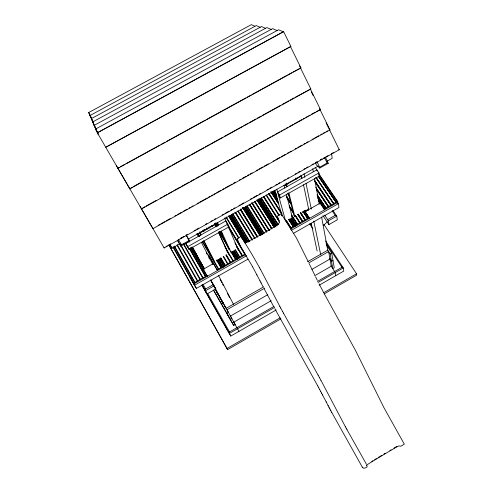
<?xml version="1.0" encoding="UTF-8"?>
<svg xmlns="http://www.w3.org/2000/svg" width="493" height="493" viewBox="0 0 493 493"><rect width="100%" height="100%" fill="white"/><g stroke="black" fill="none" stroke-linecap="round" stroke-linejoin="round"><path stroke-width="0.74" d="M194.729 283.432L194.495 285.268L196.399 288.411L247.936 259.164M202.993 284.282L205.655 288.966L205.415 290.784L207.202 293.846L215.811 288.953L210.702 279.901M207.584 293.335L229.522 331.962L229.3 333.496L230.81 336.06L276.111 309.992M186.206 235.118L189.232 240.461L181.498 244.805L180.808 246.136L177.381 240.146M174.497 246.025L195.031 282.409L193.663 282.97L193.367 283.352L193.755 283.986L245.52 254.641M220.5 258.049L224.777 265.333L223.594 266.214L223.921 266.886L219.274 258.948M234.101 251.381L238.446 258.652L238.458 257.574L241.989 255.571L236.467 246.377M291.48 218.91L296.04 225.997L295.855 225.252L297.433 224.149L291.609 215.121M318.151 200.238L324.554 209.833L324.419 209.063L325.62 208.169L317.104 195.438M323.229 225.763L327.364 221.696M362.688 467.142C362.497 470.032 369.923 466.335 366.342 465.503M366.509 465.25L368.363 463.962A153.107 17.286 -30.5 0 1 396.347 447.163L398.966 445.888L400.858 446.251L404.315 444.144L384.022 407.822L355.225 349.913L324.345 293.92M379.924 456.469L381.804 455.341M168.939 245.101L226.965 348.502L280.123 317.843M323.316 292.934L356.538 273.775L323.876 224.364M226.965 348.502L227.643 349.58L280.862 318.885M324.098 293.939L356.692 275.137L356.538 273.775M233.774 322.169L271.175 300.699M314.589 275.778L331.284 266.189L328.621 251.572L308.686 262.979M213.518 290.204L233.7 325.472L235.186 324.622L226.953 309.746L264.827 288.072M229.522 331.962L274.194 306.282M317.424 281.423L341.963 267.317L343.301 267.939L343.763 271.058L319.217 285.182M274.767 307.349L229.3 333.496L202.081 285.509M317.973 282.501L343.301 267.939L325.614 240.966M226.133 308.316L263.564 286.914M307.675 261.678L327.728 250.21M331.709 253.131L334.254 267.705L332.806 268.537L330.205 253.994L331.709 253.131L326.668 245.422M230.434 316.087L267.847 294.641M311.94 269.369L329.977 259.035M333.009 260.569L331.53 261.419L329.441 258.209M293.44 233.331L338.95 207.498L338.42 203.646L337.582 202.407M205.655 288.966L213.383 284.572M324.684 215.133L327.672 219.619L335.185 215.355L336.75 216.119L337.286 219.829L328.923 224.586L322.958 215.607M214.104 285.841L205.415 290.784L202.007 284.781M328.923 224.586L328.307 220.919L336.75 216.119L332.898 210.394M216.797 261.105L221.474 258.461M302.123 212.828L308.673 209.124L303.503 184.764M202.783 269.579L213.469 263.533M218.812 260.507L221.486 258.998M232.838 252.57L234.175 251.812M290.95 219.687L292.287 218.929M304.982 211.75L320.345 203.054M202.611 277.898L195.031 282.409M190.982 247.585L207.405 276.246L207.048 275.599L206.567 275.655L205.384 276.536L189.632 248.996M217.068 269.702L208.471 254.912L217.493 270.528L217.068 269.702L221.357 267.483L217 260.002M221.277 267.317L222.626 266.768L222.953 267.434L218.682 260.138M225.825 255.041L230.2 262.473L236.714 258.566L237.176 258.517L237.478 259.201L233.14 251.923M286.045 220.907L290.642 228.21L293.224 226.534L288.664 219.428M288.713 219.613L293.273 226.718L294.469 225.825L294.9 225.794L295.091 226.534M297.433 224.149L300.101 222.848L295.473 215.577M300.058 222.657L302.301 221.388L297.704 214.313M297.754 214.498L302.345 221.573L302.727 221.357L304.927 219.903L300.323 212.834M300.366 213.025L304.97 220.088L305.352 219.872L307.546 218.411L302.93 211.355M309.37 218.442L309.21 217.684L308.784 217.709L307.589 218.602L302.979 211.546M317.948 196.843L325.651 208.366L328.227 206.69L316.216 188.782M316.253 188.979L328.258 206.887L330.834 205.211L314.928 181.572M314.965 181.775L330.865 205.408L333.847 203.72L316.149 177.363M333.823 203.523L336.047 202.259L318.342 176.124M205.384 276.536L202.703 278.058L183.556 244.473M220.581 258.221L224.857 265.499L230.2 262.473M236.936 247.209L242.063 255.744L245.113 254.018L228.025 225.634M318.811 176.969L336.072 202.457L337.274 201.563L337.68 201.545L337.791 202.327L290.408 229.19M246.71 255.657L194.495 285.268L172.969 247.116M291.56 230.219L338.42 203.646L336.848 202.863M165.999 246.482L167.343 245.73M168.68 244.978L170.689 243.85M180.062 238.594L184.08 236.344M186.089 235.216L187.432 234.465M194.125 230.706L195.468 229.96M196.806 229.208L198.815 228.08M205.513 224.321L206.85 223.576M210.868 221.32L212.206 220.568M214.215 219.44L215.558 218.689M222.251 214.936L223.594 214.184M224.931 213.432L228.949 211.183M230.958 210.055L232.295 209.303M233.639 208.551L234.976 207.799M238.994 205.55L240.331 204.798M241.675 204.047L243.684 202.919M250.376 199.166L251.72 198.414M253.057 197.662L257.075 195.407M259.084 194.279L260.421 193.533M267.12 189.774L268.457 189.022M269.8 188.271L271.809 187.149M275.827 184.893L277.165 184.142M278.502 183.39L279.845 182.638M283.863 180.389L285.2 179.637M287.209 178.509L288.547 177.757M295.245 174.004L296.583 173.253M297.926 172.501L299.935 171.373M303.953 169.124L305.29 168.372M306.628 167.62L307.971 166.868M311.989 164.613L313.326 163.861M315.335 162.739L316.672 161.987M320.69 159.732L322.034 158.98M323.371 158.228L324.708 157.477M326.052 156.731L328.061 155.603M332.079 153.348L333.416 152.596M140.08 206.425L164.151 247.967L339.295 149.736L329.041 128.876M169.949 244.836L172.014 248.232L180.056 243.715M188.098 239.204L318.121 166.209M326.834 161.322L332.196 158.308L331.53 153.465M200.861 235.179L199.813 233.127L214.923 224.642L216.014 226.472M286.673 186.915L286.113 184.678L300.921 176.365L302.092 178.121M328.307 163.282L319.772 168.076L319.63 167.232L327.112 163.029L328.307 163.282L325.337 157.051M189.232 240.461L189.626 241.182L180.808 246.136L177.591 240.455M187.18 246.112L185.707 243.493L225.893 220.919L227.821 224.118L228.992 226.86L189.029 249.347L185.658 243.45M185.707 243.493L187.568 246.746L227.821 224.118M318.94 172.889L319.47 175.958L280.344 197.97L279.543 195.037L318.94 172.889L315.163 167.324M158.167 225.326L159.51 224.58M160.854 223.828L164.884 221.579M166.227 220.833L170.258 218.584M174.966 215.959L176.309 215.207M177.653 214.461L181.683 212.212M183.026 211.46L187.057 209.211M189.072 208.089L190.415 207.337M191.759 206.592L193.102 205.84M197.132 203.591L198.476 202.845M199.819 202.093L207.208 197.97M208.551 197.225L209.895 196.473M211.238 195.721L212.582 194.975M213.925 194.224L215.268 193.472M216.612 192.726L220.648 190.477M222.663 189.349L224.007 188.603M225.35 187.851L229.381 185.602M230.724 184.857L232.067 184.105M233.411 183.353L235.426 182.231M239.456 179.982L240.8 179.236M242.143 178.484L246.173 176.235M247.517 175.483L248.86 174.738M250.204 173.986L252.219 172.864M256.249 170.615L257.592 169.863M258.936 169.117L262.972 166.868M264.316 166.116L268.346 163.867M273.048 161.248L274.391 160.496M275.735 159.744L279.765 157.495M281.109 156.749L285.139 154.5M287.154 153.378L288.497 152.627M289.841 151.875L291.184 151.129M295.215 148.88L296.558 148.128M297.901 147.382L301.932 145.133M303.947 144.005L305.296 143.26M306.64 142.508L307.983 141.756M312.014 139.513L313.357 138.761M314.7 138.009L318.731 135.76M320.746 134.638L322.089 133.886M323.433 133.141L324.776 132.389M326.12 131.643L327.463 130.892M116.502 165.827L152.929 228.647L329.99 129.875L319.556 108.651M144.732 206.801L141.485 208.946L320.499 109.619L310.202 88.666M146.076 206.056L156.145 200.466M160.176 198.229L161.519 197.483M162.863 196.738L166.893 194.507M168.236 193.761L172.267 191.524M173.61 190.779L180.321 187.057M181.664 186.311L189.053 182.213M190.397 181.467L194.427 179.23M195.77 178.484L199.801 176.248M201.138 175.502L202.481 174.756M203.825 174.011L207.855 171.78M209.198 171.034L216.587 166.936M217.931 166.19L219.274 165.445M220.617 164.699L221.961 163.953M223.304 163.208L224.648 162.462M225.985 161.716L230.015 159.486M231.359 158.74L243.45 152.029M245.465 150.913L246.808 150.168M248.152 149.422L252.176 147.185M253.519 146.439L257.549 144.209M258.893 143.463L265.61 139.735M266.953 138.989L270.984 136.752M272.327 136.013L274.342 134.891M275.679 134.145L279.71 131.914M281.053 131.169L282.397 130.423M283.74 129.677L285.083 128.932M286.427 128.186L287.77 127.441M289.114 126.695L293.144 124.458M294.487 123.712L301.87 119.614M303.213 118.868L304.557 118.129M305.9 117.383L307.244 116.638M308.587 115.892L309.931 115.146M311.274 114.401L315.304 112.164M316.648 111.418L320.499 109.619M132.42 187.124L129.813 188.85L310.824 88.974L300.348 67.646M133.769 186.379L160.052 171.872M161.402 171.133L165.445 168.902M166.794 168.156L170.837 165.925M172.186 165.18L189.706 155.511M191.056 154.771L203.862 147.703M205.211 146.963L209.254 144.732M210.597 143.987L222.731 137.294M224.081 136.549L242.279 126.51M243.622 125.764L247.665 123.533M249.014 122.788L255.756 119.072M257.106 118.326L261.148 116.095M262.492 115.356L280.69 105.311M282.039 104.571L288.781 100.849M290.124 100.11L294.167 97.879M295.517 97.133L310.824 88.974M119.189 167.41L117.907 168.347L300.958 67.917L290.272 46.151M120.538 166.671L124.581 164.452M125.931 163.713L159.633 145.225M160.977 144.486L165.026 142.267M166.369 141.528L205.464 120.076M206.807 119.337L245.902 97.891M247.252 97.152L251.294 94.933M252.644 94.194L286.341 75.706M287.69 74.967L291.733 72.748M293.082 72.009L300.958 67.917M106.396 146.908L290.888 46.434L283.641 31.663L283.21 31.768M290.888 46.434L105.718 147.271M94.477 125.512L91.248 118.677L261.456 26.548L265.585 28.36M97.232 131.748L92.622 121.968L266.873 27.571L271.452 29.555M97.343 132.814L283.315 31.78L278.539 29.759L95.58 129.055L98.353 134.546L94.064 125.425L272.567 28.637L277.356 30.689M283.641 31.663L97.324 132.753L129.813 188.85M91.088 117.624L88.685 112.552L251.338 24.65L254.85 26.221M93.479 123.034L89.936 115.541L256.28 25.581L260.236 27.331M329.478 129.764L329.99 129.875M338.771 149.595L339.295 149.736M319.772 168.076L316.266 164.878L315.612 162.394M341.908 266.282L341.939 266.485M318.669 173.53L337.68 201.545M318.694 174.171L337.791 202.327M318.718 175.915L336.454 202.241M318.564 176.229L336.263 202.346M316.186 177.566L333.847 203.72M315.779 177.572L333.471 203.929M314.873 180.721L331.216 205.002M314.91 180.925L331.247 205.193M332.177 210.881L335.185 215.355M315.73 187.291L328.609 206.475M316.629 188.77L328.64 206.672M317.061 194.587L325.996 207.954M317.899 195.986L326.033 208.151M317.535 197.829L324.764 208.656M318.435 200.096L324.419 209.063M305.407 210.135L306.245 211.423M325.972 242.913L341.963 267.317M286.538 183.063L287.376 184.345M304.588 210.634L309.21 217.684M305.999 213.284L308.107 216.507M304.169 210.653L308.784 217.709M286.113 184.678L287.265 186.446M285.687 184.185L286.581 185.67M303.312 211.14L307.971 218.387M285.133 183.852L286.809 186.416M303.164 211.435L307.78 218.498M285.318 184.4L286.575 186.323M285.367 184.598L286.205 185.879M310.467 223.779L311.724 225.708M327.685 250.142L330.205 253.994M309.573 223.754L312.938 228.912M300.699 212.619L305.309 219.687M300.742 212.81L305.352 219.872M287.764 193.552L289.021 195.481M286.809 196.725L290.987 203.159M298.086 214.098L302.684 221.172M286.858 196.923L291.03 203.356M298.136 214.282L302.727 221.357M286.846 197.582L291.024 204.016M286.482 197.138L290.654 203.566M330.951 265.684L335.258 272.567L335.795 275.642M289.218 205.914L292.971 211.713M289.268 206.105L293.021 211.904M295.517 215.761L300.101 222.848M289.255 206.77L293.427 213.216M295.091 215.792L299.719 223.064M294.549 216.347L293.828 215.231L288.183 192.874M279.543 195.037L277.528 191.919L316.863 169.826L317.079 171.059M292.072 215.952L297.476 224.333M278.342 194.871L280.344 197.97M291.64 215.983L297.094 224.549M274.163 190.662L276.24 193.885M291.616 217.758L296.188 224.851M273.843 191.068L276.333 194.938M291.289 218.159L295.855 225.252M273.652 191.21L276.967 196.362M272.906 191.598L277.467 198.691M290.334 218.701L294.9 225.794M272.715 191.74L275.618 196.251M290.531 219.447L293.846 224.605M272.475 191.611L277.867 200.004M289.902 218.726L294.469 225.825M271.625 192.085L278.681 203.067M289.046 219.212L293.606 226.318M271.686 192.282L278.73 203.258M289.095 219.397L293.655 226.503M271.082 191.74L278.545 203.362M288.904 219.508L293.464 226.607M271.249 192.295L278.718 203.923M270.897 191.845L278.354 203.467M269.042 193.533L281.873 213.58M286.427 220.691L290.981 227.809M269.104 193.731L281.928 213.771M286.476 220.882L291.03 227.988M268.315 193.293L281.91 214.443M281.448 214.091L296.49 238.082L308.261 261.691M266.46 194.988L279.315 215.244M266.084 195.197L278.933 215.459M263.872 196.442L279.174 220.605M263.496 196.652L279.149 221.283M263.558 196.843L278.791 220.821M261.284 197.89L278.144 224.5M261.345 198.087L278.2 224.685M260.908 198.106L277.762 224.716M260.064 198.58L277.312 225.849M259.749 198.987L276.573 225.603M259.589 199.11L276.388 225.689M258.394 198.864L276.031 226.792M258.646 199.64L267.249 213.259M268.069 214.554L275.439 226.232M258.369 199.529L275.593 226.823M257.519 200.01L274.73 227.31M256.982 199.659L274.188 226.953M257.143 200.22L273.942 226.872M257.204 200.411L273.997 227.057M254.924 201.464L272.105 228.795M254.992 201.655L271.754 228.327M254.548 201.674L271.717 229.011M252.336 202.919L269.529 230.471M251.954 203.134L269.086 230.502M251.615 202.672L269.147 230.687M249.741 204.379L266.836 231.778M249.809 204.57L266.898 231.956M249.02 204.127L266.516 232.172M247.141 205.834L264.205 233.263M246.765 206.049L263.884 233.664M245.915 206.524L262.96 233.972M245.606 206.924L262.64 234.366M245.477 207.035L262.486 234.44M244.664 207.461L261.678 234.908M244.941 208.219L260.717 233.676M244.214 207.479L261.235 234.945M243.031 207.491L260.372 235.432M242.839 207.602L260.242 235.722M242.648 207.707L259.984 235.654M240.763 209.42L257.728 236.93M240.43 208.952L257.389 236.455M240.387 209.63L257.346 237.145M240.455 209.821L257.007 236.671M238.162 210.881L255.158 238.6M237.78 211.09L254.708 238.637M235.555 212.341L252.447 239.918M235.629 212.526L252.114 239.438M234.853 212.082L252.065 240.134M232.955 213.802L249.877 241.588M232.573 214.017L249.421 241.632M231.722 214.498L248.552 242.118M231.42 214.893L247.837 241.853M231.322 214.985L247.72 241.909M230.471 215.429L246.876 242.402M230.379 215.515L246.759 242.451M230.139 215.663L246.451 242.488M228.888 215.484L245.588 242.975M229.048 216.224L245.039 242.556M228.906 216.353L252.052 254.53L259.669 267.902M228.857 216.335L244.842 242.667M226.232 216.926L238.994 238.014M225.905 217.166L238.587 238.137M190.027 277.337L196.399 288.411M227.076 223.686L228.992 226.86M228.894 227.125L252.508 266.553M228.432 227.162L244.725 254.24M234.878 242.87L242.451 255.528M235.383 249.631L239.789 257.032M235.001 249.846L239.401 257.254M234.132 250.339L238.458 257.574M233.818 250.734L238.144 257.968M215.965 222.978L217.536 225.609M232.856 251.276L237.176 258.517M216.168 223.495L216.957 224.82M215.503 223.009L217.462 226.299M220.605 231.568L222.571 234.859M232.394 251.319L236.714 258.566M214.646 223.489L216.606 226.78M219.749 232.049L226.108 242.766M231.525 251.812L235.919 259.232M214.535 223.779L215.712 225.751M219.243 231.679L225.917 242.876M231.408 252.096L235.722 259.343M214.658 224.358L215.835 226.336M219.052 231.784L228 246.759M228.783 248.078L229.96 250.056M230.742 251.375L235.531 259.447M224.95 246.722L233.251 260.742M211.731 225.35L212.514 226.669M226.521 250.234L232.862 260.963M226.207 254.819L230.508 262.085M226.287 254.992L230.588 262.251M209.112 226.823L209.895 228.142M206.789 227.895L207.565 229.22M223.551 256.323L227.914 263.767M223.163 256.545L227.526 263.983M189.626 241.182L186.077 235.032M204.164 229.368L204.946 230.693M220.889 257.833L225.246 265.277M203.874 229.763L204.65 231.088M219.631 258.542L223.902 265.826M202.635 230.459L203.412 231.784M218.344 259.46L222.626 266.768M217.875 259.509L222.152 266.818M217.086 260.175L221.357 267.483M199.911 231.63L200.78 233.14M216.612 260.224L220.969 267.705M95.58 129.055L96.579 130.762M96.862 131.372L97.528 132.506M199.813 233.127L200.885 234.97M198.057 233.553L199.603 236.215M202.703 241.539L218.682 268.999M197.379 233.281L199.314 236.609M202.413 241.934L218.294 269.221M88.685 112.552L91.39 117.907M89.936 115.541L90.841 117.106M91.248 118.677L91.864 119.744M92.431 120.81L93.048 121.876M92.622 121.968L93.571 123.601M94.064 125.425L95.038 127.089M95.309 127.675L95.956 128.784M366.428 464.215L347.017 429.742M362.472 467.438L331.69 412.321M227.181 329.694L227.347 329.99M228.241 331.604L228.413 331.906M192.042 247.233L196.91 255.707L192.097 246.956M191.931 247.209L204.188 268.562M192.443 248.244L194.741 252.25M195.505 253.587L196.269 254.918M197.04 256.255L202.019 264.926L192.461 247.387M202.783 266.263L203.936 268.266M210.825 280.277L215.811 288.953M214.997 288.904L228.407 312.279L226.86 313.166L233.7 325.472M216.199 291.258L216.963 292.596M219.256 296.589L220.784 299.257M221.548 300.588L223.076 303.257M230.336 315.914L231.864 318.577L230.354 319.446L213.561 290.112M217.154 293.175L217.912 294.5M219.169 296.694L219.933 298.025M221.456 300.681L222.984 303.343M224.383 305.789L225.147 307.114M233.349 321.418L238.976 331.364M222.029 301.808L222.885 303.3M190.501 247.628L206.567 275.655M190.021 248.78L205.778 276.314M189.54 248.398L205.581 276.425M178.454 239.469L181.498 244.805M183.556 243.591L203.091 277.836M181.301 245.742L200.404 279.358M179.772 243.949L200.016 279.58M202.259 285.139L207.202 293.846M202.093 285.435L230.81 336.06M177.141 244.546L197.718 280.881M177.135 245.434L197.329 281.102M187.568 246.746L189.029 249.347M174.115 246.241L194.643 282.631M173.253 246.728L193.663 282.97M170.523 245.576L172.014 248.232M169.044 245.175L227.643 349.58M318.121 375.142L283.444 313.08M188.985 240.726L189.731 242.075M192.695 247.474L204.57 269.073M210.825 280.462L213.987 286.217M214.215 286.624L226.084 308.23M202.82 266.22L203.929 268.235M215.398 289.089L223.169 303.213M274.823 308.655L317.732 385.859M318.09 375.093L319.538 377.749M282.526 311.397L283.463 313.123M319.507 377.693L320.906 380.276M260.514 269.468L279.802 306.338M346.141 428.121L347.054 429.797M282.551 311.44L280.696 308.002M273.738 306.664L264.236 288.916M320.875 380.22L345.316 426.593M345.279 426.525L346.178 428.183M259.651 267.865L260.538 269.517M279.771 306.289L280.72 308.051M318.62 387.529L319.71 389.599M329.829 408.814L330.871 410.78M317.621 385.655L318.731 387.738M330.76 410.564L331.801 412.53M327.993 405.332L329.028 407.298M319.6 389.378L320.678 391.43M328.911 407.076L329.946 409.036M323.463 292.25L319.063 283.752M322.459 394.807L326.28 402.078M321.516 393.02L322.582 395.035M326.163 401.85L328.116 405.56M320.567 391.208L321.633 393.241M252.662 266.855L252.416 266.38L256.933 275.02M259.965 280.813L261.111 282.988M261.007 282.797L263.194 286.944M256.828 274.823L260.07 281.01M196.843 233.67L198.26 236.406M201.452 242.556L212.797 264.427M218.473 275.359L233.719 304.754M206.308 252.804L207.017 254.16M208.785 257.568L209.494 258.93M220.118 279.352L221.887 282.754M222.596 284.116L223.304 285.478M227.55 293.649L229.676 297.735M203.658 240.658L213.783 260.501M204.016 241.102L214.794 262.239M317.301 280.252L315.526 276.69M299.498 65.902L300.163 67.264M311.385 92.018L313.043 95.389M326.12 122.936L328.806 128.402M314.633 274.878L309.185 263.632M327.672 219.619L328.307 220.919M316.956 161.686L319.63 167.232M324.462 157.477L327.112 163.029M91.156 117.765L93.041 121.746M95.075 126.787L95.981 128.704M218.572 232.037L228.814 254.308M214.923 224.642L215.891 226.737M218.787 233.023L227.791 252.582M216.815 223.07L218.079 225.843M220.599 231.396L228.789 249.433M217.586 222.725L218.528 224.814M221.351 231.069L231.081 252.619M163.99 247.609L164.151 247.967M224.605 217.918L227.31 224.235M227.914 225.634L238.137 249.501M152.793 228.327L152.929 228.647M151.388 225.812L151.517 226.127M237.373 239.05L240.301 246.038M241.853 238.162L241.311 236.825A1.115 0.487 -31.1 0 0 240.146 236.936L238.174 238.045A1.115 0.487 -31.1 0 0 237.367 239.056M279.272 222.14L277.571 216.353A1.109 0.481 -32.6 0 1 278.409 215.336L280.363 214.227A1.109 0.481 -32.7 0 1 281.485 214.147L281.854 215.496M274.78 190.175L282.058 215.934M276.789 189.257L285.589 221.006M284.011 185.202L284.781 188.178M286.316 194.137L292.46 217.968M288.947 193.133L294.913 216.908M295.892 177.874L296.231 179.378M300.921 175.101L301.562 178.109M308.143 208.933L308.464 210.437M311.194 223.218L317.135 251.042M304.033 173.727L304.803 177.486M306.042 183.507L311.305 209.075M313.782 221.104L320.752 254.943M312.735 168.735L313.289 171.755M314.54 178.552L319.261 204.207M321.621 217.037L327.876 250.999M371.74 461.436A158.308 17.896 -30.5 0 1 372.899 460.727M374.643 459.667A158.308 17.896 -30.5 0 1 376.387 458.607M378.131 457.547A158.308 17.896 -30.5 0 1 379.302 456.845M383.979 454.035A158.315 17.896 -30.5 0 1 385.156 453.332M389.858 450.54A158.315 17.896 -30.5 0 1 391.035 449.844M393.987 448.112A158.315 17.896 -30.5 0 1 396.933 446.387M279.297 222.127A3.272 1.399 -32.4 0 1 277.171 224.9A165.112 83.872 -32.5 0 1 246.592 242.205A3.285 1.405 -31.3 0 1 244.355 242.79M240.72 246.408A3.291 1.405 -31.1 0 1 240.27 246.056M321.756 158.968A0.629 0.585 -62.1 0 1 320.715 159.547M182.268 237.355A0.635 0.61 -25.3 0 1 181.307 237.891"/></g></svg>
